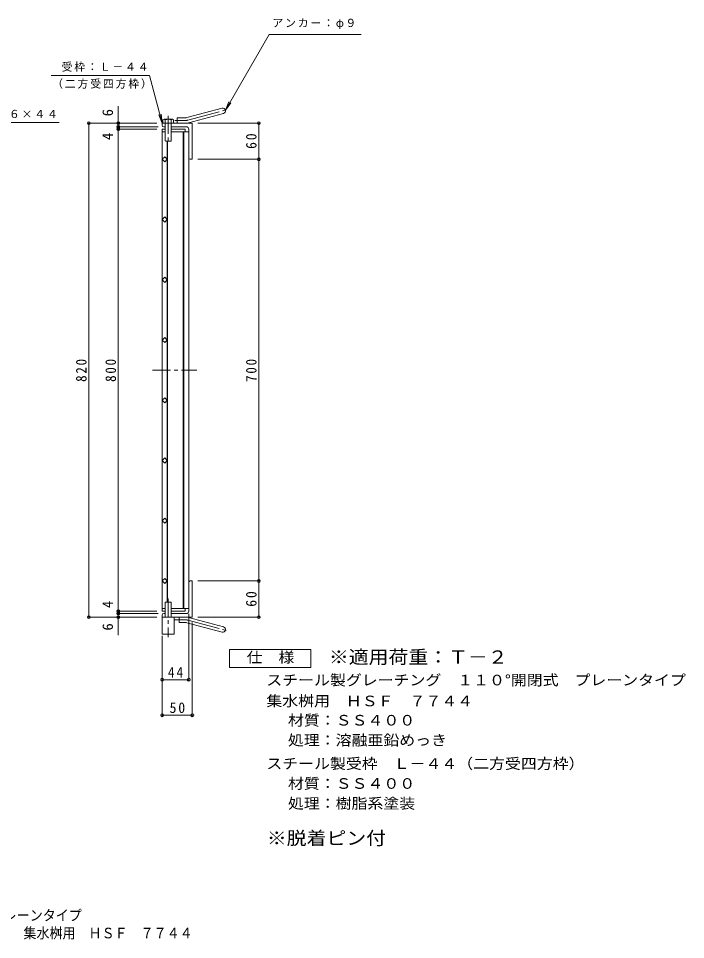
# Model space of a CAD drawing. Units: millimetres, scale not verified. Extents: x -1136 to 1060, y -823 to 794.
# Drawn here: x -47 to 1060, y -823 to 706 of the extents above; entities that cross this region are included whole.
import ezdxf
from ezdxf.enums import TextEntityAlignment as Align

# ---------------------------------------------------------------- set-up
doc = ezdxf.new("R2010")
doc.units = ezdxf.units.MM
doc.header["$LTSCALE"] = 6
doc.header["$PDMODE"] = 32
doc.header["$PDSIZE"] = 4.8
doc.linetypes.add('CHAIN1', pattern=[8, 5, -1, 1, -1])
doc.linetypes.add('CHAIN2', pattern=[12, 9, -1, 1, -1])
for name, color, linetype, lineweight in [('A-1', 2, 'Continuous', 9), ('A-2', 3, 'Continuous', 9), ('A-4', 7, 'Continuous', 9), ('A-5', 7, 'Continuous', 9), ('A-9', 4, 'Continuous', 9), ('F-4_F-4ﾚｲﾔ', 2, 'Continuous', 9)]:
    doc.layers.add(name, color=color, linetype=linetype, lineweight=lineweight)
doc.layers.add('F-5_F-5ﾚｲﾔ', color=2, linetype='Continuous')
doc.styles.add('ＭＳ ゴシック', font='')
doc.styles.get('ＭＳ ゴシック').set_extended_font_data('MS Gothic')

msp = doc.modelspace()

# ---------------------------------------------------------------- linework, layer by layer
at = {"layer": 'A-1'}
for p, q in [((232.371, 541.88), (290.562, 557.473)), ((216.226, 532.574), (216.226, 541.574)), ((230.042, 541.574), (216.226, 541.574)), ((234.7, 533.187), (292.891, 548.779)), ((191.226, 529.074), (191.226, 532.574)), ((241.226, 532.574), (191.226, 532.574)), ((196.227, 526.574), (193.727, 526.574)), ((231.226, 526.574), (206.227, 526.574)), ((235.226, 522.574), (235.226, 475.074)), ((241.226, 532.574), (241.226, 472.574)), ((237.726, 472.574), (241.226, 472.574)), ((237.726, -227.426), (241.226, -227.426)), ((241.226, -287.427), (241.226, -227.426)), ((235.226, -277.426), (235.226, -229.927)), ((191.226, -283.927), (191.226, -287.427)), ((241.226, -287.427), (191.226, -287.427)), ((196.227, -281.427), (193.727, -281.427)), ((231.226, -281.427), (206.226, -281.427)), ((219.227, -296.427), (219.227, -287.427)), ((234.7, -288.04), (292.891, -303.632)), ((230.042, -296.427), (219.227, -296.427)), ((232.371, -296.733), (290.562, -312.325))]:
    msp.add_line(p, q, dxfattribs=at)
at = {"layer": 'A-1', "linetype": 'CHAIN2'}
for p, q in [((233.535, 537.534), (298.702, 554.995)), ((230.041, 537.074), (212.422, 537.074)), ((230.041, -291.927), (212.422, -291.927)), ((233.535, -292.387), (298.702, -309.848))]:
    msp.add_line(p, q, dxfattribs=at)
at = {"layer": 'A-1'}
for centre, radius, start, end in [((291.726, 553.126), 4.5, 285.00014, 104.99991), ((230.042, 550.574), 9, 270, 285.00002), ((193.727, 529.074), 2.5, 180, 270), ((230.041, 550.574), 18, 270, 285), ((231.226, 522.574), 4, 0, 90), ((237.726, 475.074), 2.5, 180, 270), ((237.726, -229.927), 2.5, 90, 180), ((193.727, -283.927), 2.5, 90, 180), ((230.041, -305.427), 18, 75, 90), ((231.226, -277.426), 4, 270, 0), ((230.042, -305.427), 9, 74.99998, 90), ((291.726, -307.979), 4.5, 255.00009, 74.99986)]:
    msp.add_arc(centre, radius, start, end, dxfattribs=at)
at = {"layer": 'A-1', "linetype": 'CHAIN2'}
for centre, start, end in [((230.041, 550.574), 270, 284.99995), ((230.041, -305.426), 75.00005, 90)]:
    msp.add_arc(centre, 13.5, start, end, dxfattribs=at)
at = {"layer": 'A-2'}
for p, q in [((191.226, 522.574), (191.226, -277.426)), ((191.226, 522.574), (196.227, 522.574)), ((191.226, 518.074), (196.227, 518.074)), ((206.227, 518.074), (235.226, 518.074)), ((226.226, 518.074), (226.226, -272.926)), ((227.227, 518.074), (227.227, -272.926)), ((235.226, 518.074), (235.226, -272.926)), ((199.226, 502.574), (199.226, 473.059)), ((200.226, 502.574), (200.226, -262.427)), ((199.226, 472.088), (199.226, 373.059)), ((199.226, 372.088), (199.226, 273.059)), ((199.226, 173.059), (199.226, 272.088)), ((199.226, 73.059), (199.226, 172.088)), ((199.226, -26.941), (199.226, 72.088)), ((199.226, -126.941), (199.226, -27.912)), ((199.226, -226.941), (199.226, -127.912)), ((199.226, -262.427), (199.226, -227.912)), ((191.226, -272.926), (196.227, -272.926)), ((206.226, -272.926), (235.226, -272.926)), ((229.226, -272.926), (229.226, -277.426)), ((191.226, -277.426), (196.227, -277.426)), ((206.226, -277.426), (229.226, -277.426))]:
    msp.add_line(p, q, dxfattribs=at)
at = {"layer": 'A-2', "linetype": 'CHAIN1'}
msp.add_line((174.994, 122.574), (248.672, 122.574), dxfattribs=at)
at = {"layer": 'A-2'}
for points in [[(206.227, 522.574), (229.226, 522.574), (229.226, 518.074)], [(191.226, 272.574), (195.469, 276.816), (199.712, 272.574)], [(191.226, 272.574), (195.469, 268.331), (199.712, 272.574)]]:
    msp.add_lwpolyline(points, dxfattribs=at)
for points in [[(199.712, 472.574), (195.469, 468.331), (191.226, 472.574), (195.469, 476.816)], [(199.712, 372.574), (195.469, 368.331), (191.226, 372.574), (195.469, 376.816)], [(199.712, 172.574), (195.469, 176.816), (191.226, 172.574), (195.469, 168.331)], [(199.712, 72.574), (195.469, 76.816), (191.226, 72.574), (195.469, 68.331)], [(199.712, -27.426), (195.469, -23.184), (191.226, -27.426), (195.469, -31.669)], [(199.712, -127.426), (195.469, -123.184), (191.226, -127.426), (195.469, -131.669)], [(199.712, -227.426), (195.469, -223.184), (191.226, -227.426), (195.469, -231.669)]]:
    msp.add_lwpolyline(points, close=True, dxfattribs=at)
at = {"layer": 'A-4'}
for p, q in [((118.34, 560.552), (118.34, -317.562)), ((182.226, 532.574), (67.685, 532.574)), ((69.485, 532.574), (69.485, -287.427)), ((184.727, 526.574), (116.54, 526.574)), ((182.226, 522.574), (116.54, 522.574)), ((250.226, 532.574), (353.447, 532.574)), ((351.647, 532.574), (351.647, 472.574)), ((250.226, 472.574), (353.447, 472.574)), ((351.647, 472.574), (351.647, -227.426)), ((250.226, -227.426), (353.447, -227.426)), ((351.647, -227.426), (351.647, -287.427)), ((182.226, -287.427), (67.685, -287.427)), ((182.226, -277.426), (116.54, -277.426)), ((184.727, -281.427), (116.54, -281.427)), ((235.226, -281.927), (235.226, -393.041)), ((250.226, -287.427), (353.447, -287.427)), ((241.226, -296.427), (241.226, -452.157)), ((191.226, -318.58), (191.226, -452.157)), ((191.226, -391.241), (235.226, -391.241)), ((191.226, -450.357), (241.226, -450.357))]:
    msp.add_line(p, q, dxfattribs=at)
for p in [(69.485, 532.574), (118.34, 532.574), (118.34, 526.574), (118.34, 522.574), (351.647, 532.574), (351.647, 472.574), (351.647, -227.426), (118.34, -277.426), (69.485, -287.427), (118.34, -281.427), (118.34, -287.427), (351.647, -287.427), (191.226, -391.241), (235.226, -391.241), (191.226, -450.357), (241.226, -450.357)]:
    msp.add_point(p, dxfattribs=at)
at = {"layer": 'A-5'}
for p, q in [((170.091, 611.452), (6.953, 611.452)), ((191.226, 532.574), (170.091, 611.452)), ((296.073, 554.29), (301.813, 568.149)), ((296.073, 554.29), (305.205, 566.191)), ((191.226, 532.574), (185.486, 546.432)), ((191.226, 532.574), (189.269, 547.445))]:
    msp.add_line(p, q, dxfattribs=at)
for points in [[(296.073, 554.29), (368.56, 679.841), (521.266, 679.841)], [(-169.671, 433.535), (-111.958, 533.497), (20.157, 533.497)]]:
    msp.add_lwpolyline(points, dxfattribs=at)
at = {"layer": 'A-9'}
for p, q in [((192.341, 538.231), (192.341, 532.574)), ((208.169, 538.974), (194.284, 538.974)), ((196.227, 503.386), (196.227, 538.231)), ((206.227, 503.386), (206.227, 538.231)), ((210.111, 538.231), (210.111, 532.574)), ((197.039, 502.574), (196.227, 503.386)), ((197.039, 502.574), (205.415, 502.574)), ((205.415, 502.574), (206.227, 503.386)), ((206.226, -262.427), (196.227, -262.427)), ((196.227, -287.427), (196.227, -262.427)), ((206.226, -287.427), (206.226, -262.427)), ((211.227, -287.427), (211.227, -315.427))]:
    msp.add_line(p, q, dxfattribs=at)
at = {"layer": 'A-9', "linetype": 'CHAIN1'}
for p, q in [((201.226, 544.714), (201.226, 499.041)), ((201.226, -256.496), (201.226, -320.859))]:
    msp.add_line(p, q, dxfattribs=at)
at = {"layer": 'A-9'}
msp.add_lwpolyline([(191.226, -287.427), (191.226, -315.427), (211.227, -315.427)], dxfattribs=at)
for centre, radius, start, end in [((194.284, 536.064), 2.91, 48.12389, 131.8763), ((201.226, 521.784), 17.19, 73.09029, 106.90971), ((208.169, 536.064), 2.91, 48.1237, 131.87611)]:
    msp.add_arc(centre, radius, start, end, dxfattribs=at)
at = {"layer": 'F-4_F-4ﾚｲﾔ'}
msp.add_lwpolyline([(302.838, -371.224), (302.838, -341.224), (437.837, -341.224), (437.837, -371.224)], close=True, dxfattribs=at)

# ---------------------------------------------------------------- texts
at = {"layer": 'A-4', "color": 2, "style": 'ＭＳ ゴシック'}
for s, p in [('6', (114.74, 543.977)), ('4', (114.74, 504.614)), ('4', (114.74, -272.325)), ('6', (114.74, -309.666))]:
    msp.add_text(s, height=17.6, rotation=90, dxfattribs=at).set_placement(p, align=Align.BOTTOM_LEFT)
at = {"layer": 'A-4', "color": 2, "char_height": 17.6, "attachment_point": 7, "rotation": 90, "style": 'ＭＳ ゴシック'}
for s, insert in [('\\T1.27;\\W0.95;60', (348.047, 489.824)), ('\\T1.27;\\W0.9;820', (65.885, 103.074)), ('\\T1.27;\\W0.9;800', (114.74, 103.074)), ('\\T1.27;\\W0.9;700', (348.047, 103.074)), ('\\T1.27;\\W0.95;60', (348.047, -270.177))]:
    msp.add_mtext(s, dxfattribs=dict(at, insert=insert))
at = {"layer": 'A-4', "color": 2, "char_height": 17.6, "attachment_point": 7, "style": 'ＭＳ ゴシック'}
for s, insert in [('\\T1.27;\\W0.95;44', (200.476, -387.641)), ('\\T1.27;\\W0.95;50', (203.476, -446.757))]:
    msp.add_mtext(s, dxfattribs=dict(at, insert=insert))
at = {"layer": 'A-5', "char_height": 13.2, "attachment_point": 7, "style": 'ＭＳ ゴシック'}
for s, insert in [('\\T1.17;アンカー：φ９', (374.078, 688.691)), ('\\T1.17;受枠：Ｌ－４４', (24.207, 617.989)), ('\\T1.17;（二方受四方枠）', (8.55, 589.61)), ('\\T1.17;ＦＢ６×４４', (-105.377, 540.898))]:
    msp.add_mtext(s, dxfattribs=dict(at, insert=insert))
at = {"layer": 'F-4_F-4ﾚｲﾔ', "style": 'ＭＳ ゴシック', "width": 1.1}
for s, p in [('仕\u3000様', (331.338, -368.225)), ('スチール製グレーチング\u3000１１０°開閉式\u3000プレーンタイプ', (364.091, -405.977)), ('集水桝用\u3000ＨＳＦ\u3000７７４４', (364.091, -440.664)), ('材質：ＳＳ４００', (399.919, -472.646)), ('処理：溶融亜鉛めっき', (399.919, -505.647)), ('スチール製受枠\u3000Ｌ－４４（二方受四方枠）', (364.092, -544.647)), ('材質：ＳＳ４００', (399.918, -577.647)), ('処理：樹脂系塗装', (399.918, -610.647))]:
    msp.add_text(s, height=17.6, dxfattribs=at).set_placement(p, align=Align.BOTTOM_LEFT)
at = {"layer": 'F-4_F-4ﾚｲﾔ', "color": 3, "style": 'ＭＳ ゴシック', "width": 1.1}
msp.add_text('※脱着ピン付', height=21.99, dxfattribs=at).set_placement((364.849, -671.861), align=Align.BOTTOM_LEFT)
at = {"layer": 'F-5_F-5ﾚｲﾔ', "color": 3, "style": 'ＭＳ ゴシック', "width": 1.1}
msp.add_text('※適用荷重：Ｔ－２', height=21.99, dxfattribs=at).set_placement((467.837, -371.224), align=Align.BOTTOM_LEFT)
at = {"layer": 'F-5_F-5ﾚｲﾔ', "style": 'ＭＳ ゴシック', "width": 0.9}
for s, p in [('スチール製グレーチング\u3000１１０°開閉式\u3000プレーンタイプ', (-512.046, -796.524)), ('集水桝用\u3000ＨＳＦ\u3000７７４４', (-39.071, -825.907))]:
    msp.add_text(s, height=17.6, dxfattribs=at).set_placement(p, align=Align.BOTTOM_LEFT)

doc.saveas('drawing.dxf')
